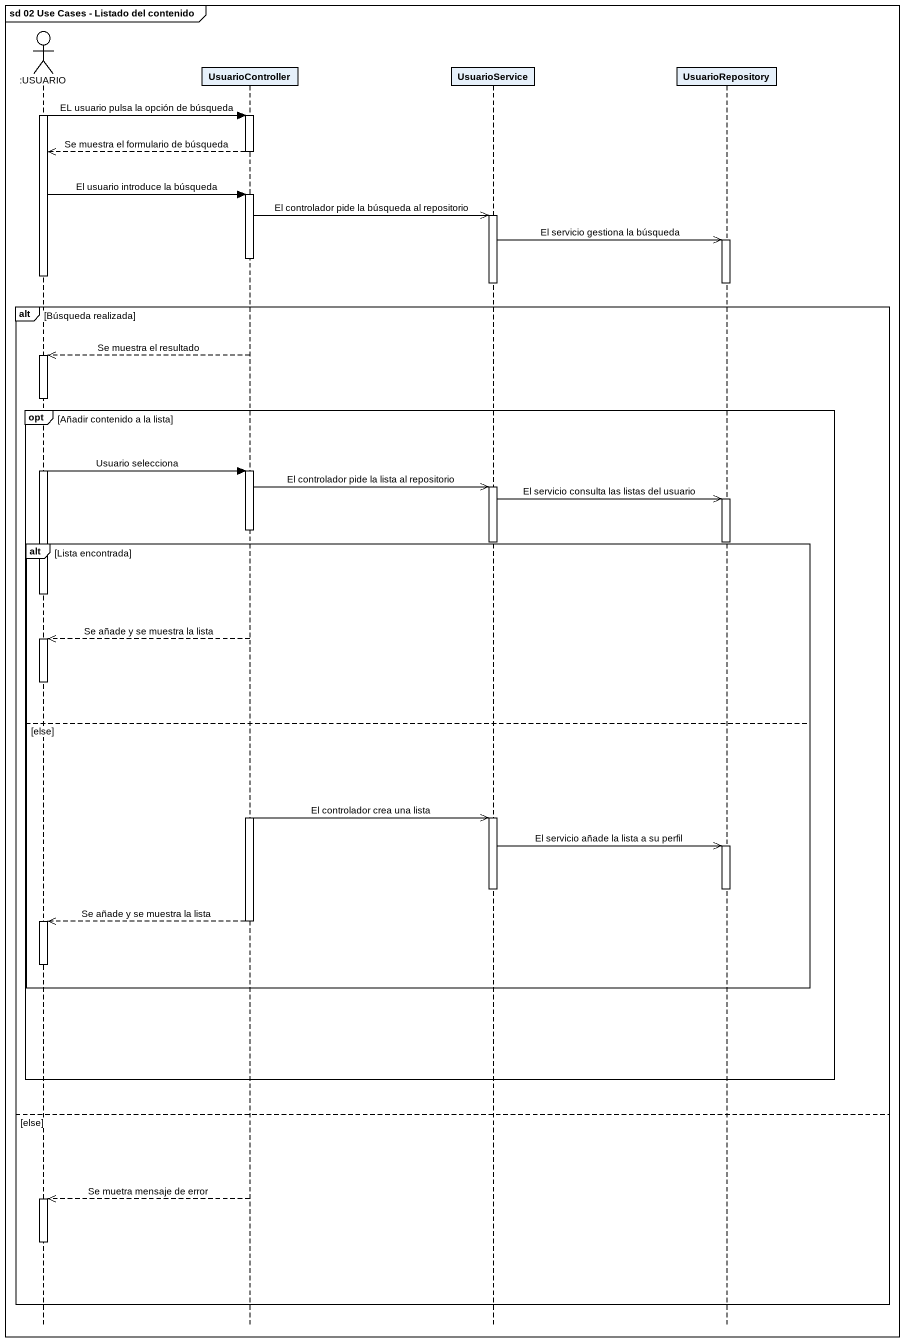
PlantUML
@startuml
mainframe sd 02 Use Cases - Listado del contenido
hide footbox
actor ":USUARIO" as USUARIO
participant UsuarioController
participant UsuarioService
participant UsuarioRepository

activate USUARIO
USUARIO -> UsuarioController : EL usuario pulsa la opción de búsqueda
activate UsuarioController
UsuarioController -->> USUARIO : Se muestra el formulario de búsqueda
deactivate UsuarioController
USUARIO -> UsuarioController : El usuario introduce la búsqueda
activate UsuarioController
UsuarioController ->> UsuarioService : El controlador pide la búsqueda al repositorio
activate UsuarioService
UsuarioService ->> UsuarioRepository : El servicio gestiona la búsqueda
activate UsuarioRepository
deactivate UsuarioController
deactivate USUARIO
deactivate UsuarioRepository
deactivate UsuarioService
alt Búsqueda realizada
  UsuarioController -->> USUARIO : Se muestra el resultado
  activate USUARIO
  opt Añadir contenido a la lista
    USUARIO -> UsuarioController : Usuario selecciona
    activate UsuarioController
    UsuarioController ->> UsuarioService : El controlador pide la lista al repositorio
    activate UsuarioService
    UsuarioService ->> UsuarioRepository : El servicio consulta las listas del usuario
    activate UsuarioRepository
    deactivate UsuarioController
    deactivate UsuarioRepository
    deactivate UsuarioService
    alt Lista encontrada
      deactivate USUARIO
      UsuarioController -->> USUARIO : Se añade y se muestra la lista
      activate USUARIO
      deactivate USUARIO
    else else
      activate UsuarioController
      UsuarioController ->> UsuarioService : El controlador crea una lista
      activate UsuarioService
      UsuarioService ->> UsuarioRepository : El servicio añade la lista a su perfil
      activate UsuarioRepository
      deactivate UsuarioRepository
      deactivate UsuarioService
      UsuarioController -->> USUARIO : Se añade y se muestra la lista
      deactivate UsuarioController
      activate USUARIO
      deactivate USUARIO
    end
  end
else else
  UsuarioController -->> USUARIO : Se muetra mensaje de error
  activate USUARIO
  deactivate USUARIO
end
@enduml
